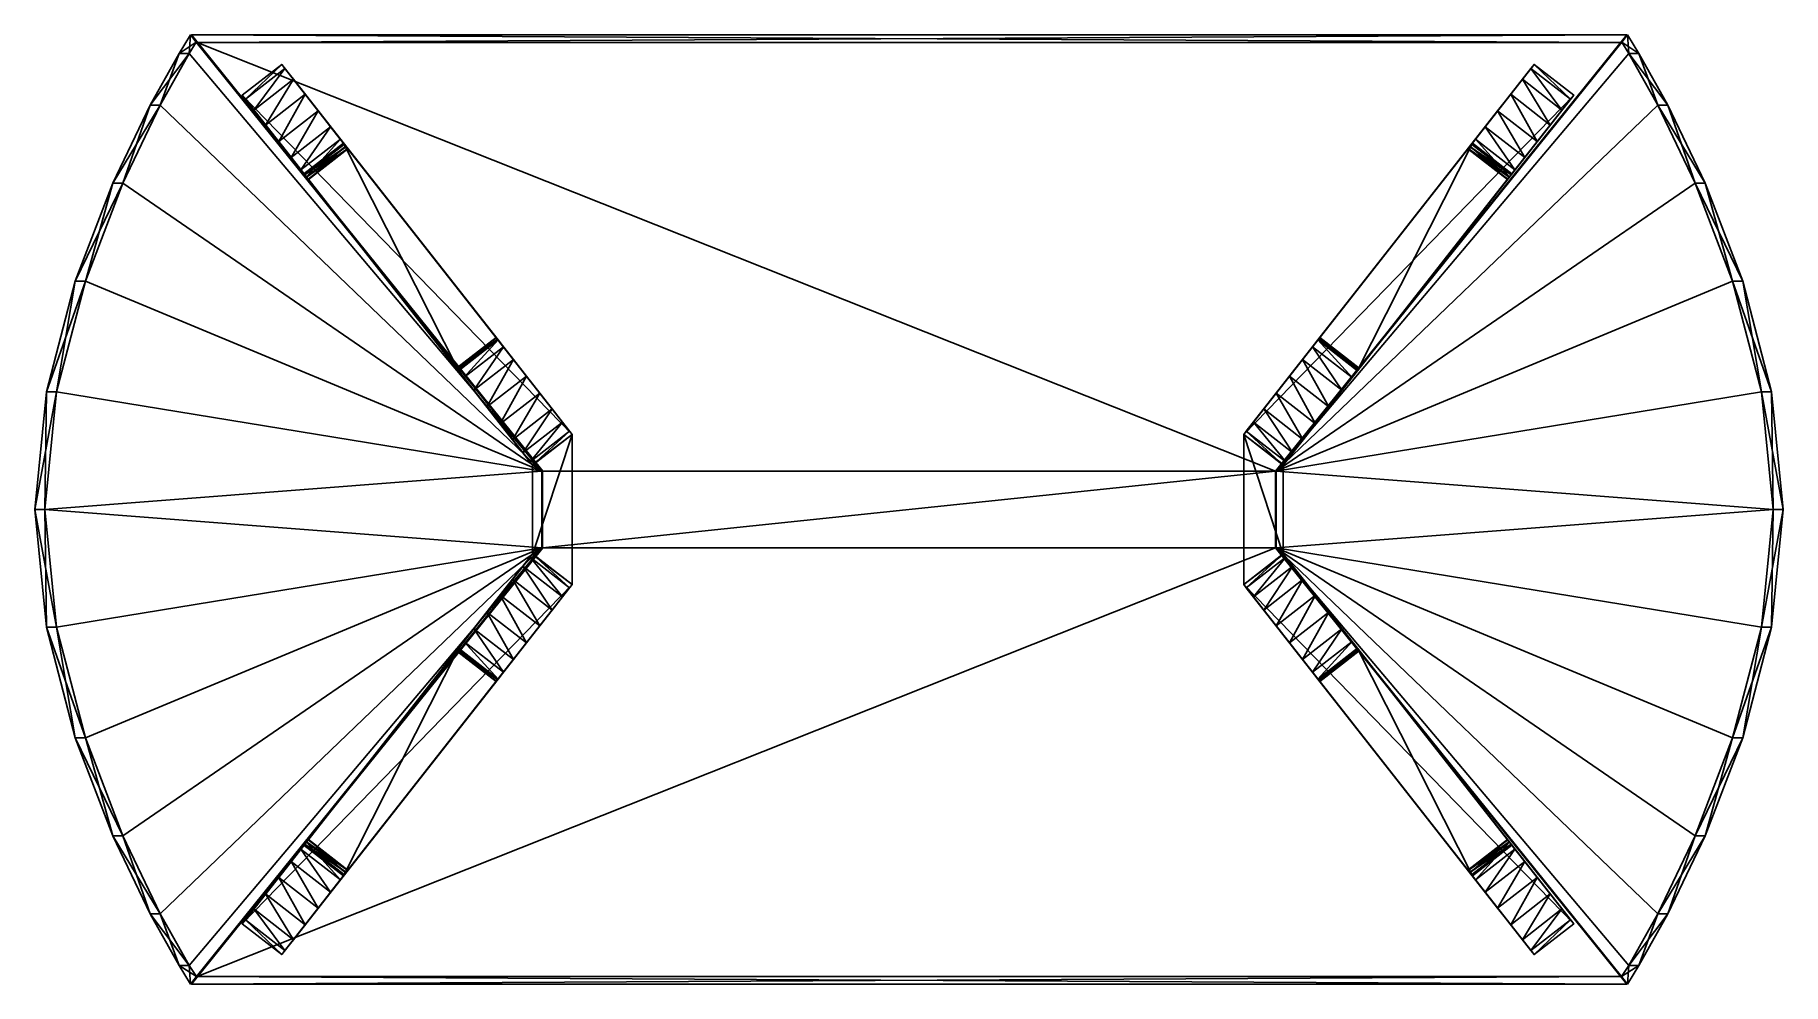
# Model space of a CAD drawing. Extents: x -175 to 175, y -95 to 95.
import ezdxf

# ---------------------------------------------------------------- set-up
doc = ezdxf.new("R2010")
doc.units = 0
doc.layers.add('TABLE', color=111, linetype='CONTINUOUS')

msp = doc.modelspace()

# ---------------------------------------------------------------- meshes
at = {"layer": 'TABLE', "color": 111}
mesh = msp.add_polyface(dxfattribs=at)
corners = [(-75.369034, 8.885183, 65.451363), (-133.530594, 82.958199, 65.451332), (-132.878159, 82.127289, 64.247795), (-131.181564, 79.96656, 60.892429), (-128.831863, 76.974022, 55.76812), (-126.220047, 73.647728, 49.257721), (-123.737289, 70.485718, 41.744114), (-84.514465, 20.532547, 27.618565), (-121.774521, 67.985992, 33.610146), (-87.125092, 23.857376, 22.996433), (-120.672836, 66.582916, 25.535995), (-89.138474, 26.421545, 17.560743), (-120.262619, 66.060471, 17.748236), (-120.990402, 66.987404, 1.372762), (-121.155777, 67.197975, 0.000013), (-90.346481, 27.960035, 0.957017), (-120.640427, 66.541656, 5.139667), (-90.558624, 28.230217, 3.573423), (-90.210953, 27.787436, 12.257113), (-120.324814, 66.139687, 10.773803), (-90.598892, 28.281519, 7.467395), (-90.218796, 27.797409, 0.000032), (-113.236252, 73.354591, 0.000011), (-67.449539, 15.041792, 65.451355), (-125.611069, 89.114815, 65.451332), (-143.705063, 94.999992, 67.424866), (-142.546219, 93.517601, 65.451324), (-73.355042, 7.648452, 65.45137), (-142.546219, 93.517609, 72.567909), (-143.705063, 94.999992, 70.594376), (-73.355042, 7.648453, 70.195755), (-144.171066, 91.261566, 65.451324), (-142.769913, 93.589287, 65.451324), (-73.52327, 7.648452, 65.451363), (-149.940506, 80.925919, 65.451332), (-157.440781, 65.312492, 65.451332), (-164.941055, 45.740742, 65.45134), (-170.710495, 23.530094, 65.451355), (-173.018265, 0.000007, 65.451355), (-172.720505, 23.530096, 67.423241), (-175.028275, 0.000008, 67.423241), (-166.951035, 45.740742, 67.423225), (-159.45076, 65.3125, 67.423225), (-172.720505, 23.530098, 70.596046), (-175.028275, 0.000009, 70.596054), (-166.951035, 45.740746, 70.596039), (-159.45076, 65.3125, 70.596031), (-170.710495, 23.530096, 72.567932), (-173.018265, 0.000009, 72.56794), (-164.941055, 45.740746, 72.567924), (-157.440781, 65.3125, 72.567917), (-73.52327, 7.648453, 72.56794), (-142.769913, 93.589294, 72.567909), (-144.171066, 91.261574, 72.567909), (-149.940506, 80.925926, 72.567917)]
mesh.append_faces([[corners[k] for k in face] for face in [(0, 1, 2), (0, 2, 3), (0, 3, 4), (0, 4, 5), (0, 5, 6), (7, 6, 8), (9, 8, 10), (11, 10, 12), (13, 14, 15), (16, 13, 17), (18, 12, 19), (16, 20, 19), (21, 14, 22), (1, 23, 24), (25, 26, 27), (28, 29, 30), (31, 32, 33), (34, 31, 33), (35, 34, 33), (36, 35, 33), (37, 36, 33), (38, 37, 33), (39, 37, 38), (40, 39, 38), (41, 36, 37), (39, 41, 37), (42, 35, 36), (41, 42, 36), (43, 39, 40), (44, 43, 40), (45, 41, 39), (43, 45, 39), (46, 42, 41), (45, 46, 41), (47, 43, 44), (48, 47, 44), (49, 45, 43), (47, 49, 43), (50, 46, 45), (49, 50, 45), (51, 52, 53), (51, 53, 54), (51, 54, 50), (51, 50, 49), (51, 49, 47), (51, 47, 48)]])
mesh = msp.add_polyface(dxfattribs=at)
corners = [(-121.155777, 67.197975, 0.000013), (-120.990402, 66.987404, 1.372762), (-113.070938, 73.14402, 1.37276), (-113.236252, 73.354591, 0.000011), (-120.640427, 66.541656, 5.139667), (-112.720932, 72.69828, 5.139665), (-120.324814, 66.139687, 10.773803), (-112.405289, 72.296303, 10.773801), (-120.262619, 66.060471, 17.748236), (-112.343094, 72.217079, 17.748234), (-120.672836, 66.582916, 25.535995), (-112.753342, 72.739525, 25.535995), (-121.774521, 67.985992, 33.610146), (-113.854996, 74.142609, 33.610142), (-123.737289, 70.485718, 41.744114), (-115.817764, 76.642319, 41.74411), (-126.220047, 73.647728, 49.257721), (-118.300583, 79.804344, 49.257721), (-128.831863, 76.974022, 55.76812), (-120.912338, 83.13063, 55.768116), (-131.181564, 79.96656, 60.892429), (-123.26207, 86.123177, 60.892429), (-132.878159, 82.127289, 64.247795), (-124.958633, 88.283905, 64.247795), (-133.530594, 82.958199, 65.451332), (-125.611069, 89.114815, 65.451332), (-143.705063, 94.999992, 70.594376), (-143.705063, 94.999992, 67.424866), (-73.355042, 7.648452, 67.823563), (-151.950516, 80.925919, 67.423225), (-149.940506, 80.925919, 65.451332), (-157.440781, 65.312492, 65.451332), (-159.45076, 65.3125, 67.423225), (-146.181046, 91.261566, 67.423218), (-144.171066, 91.261566, 65.451324), (-143.873276, 94.999992, 67.423218), (-142.769913, 93.589287, 65.451324), (-73.52327, 7.648452, 67.823555), (-151.950516, 80.925926, 70.596031), (-159.45076, 65.3125, 70.596031), (-146.181046, 91.261566, 70.596031), (-143.873276, 94.999992, 70.596024), (-73.52327, 7.648453, 70.19574), (-149.940506, 80.925926, 72.567917), (-157.440781, 65.3125, 72.567917), (-144.171066, 91.261574, 72.567909), (-142.769913, 93.589294, 72.567909), (-73.52327, 7.648453, 72.56794)]
mesh.append_faces([[corners[k] for k in face] for face in [(0, 1, 2), (0, 2, 3), (1, 4, 5), (1, 5, 2), (4, 6, 7), (4, 7, 5), (6, 8, 9), (6, 9, 7), (8, 10, 11), (8, 11, 9), (10, 12, 13), (10, 13, 11), (12, 14, 15), (12, 15, 13), (14, 16, 17), (14, 17, 15), (16, 18, 19), (16, 19, 17), (18, 20, 21), (18, 21, 19), (20, 22, 23), (20, 23, 21), (22, 24, 25), (22, 25, 23), (26, 27, 28), (29, 30, 31), (32, 29, 31), (33, 34, 30), (29, 33, 30), (35, 36, 34), (33, 35, 34), (35, 37, 36), (38, 29, 32), (39, 38, 32), (40, 33, 29), (38, 40, 29), (41, 35, 33), (40, 41, 33), (41, 42, 35), (43, 38, 39), (44, 43, 39), (45, 40, 38), (43, 45, 38), (46, 41, 40), (45, 46, 40), (46, 47, 41)]])
mesh = msp.add_polyface(dxfattribs=at)
corners = [(-81.85025, 17.139505, 31.094469), (-79.368073, 13.978244, 33.560547), (-123.737289, 70.485718, 41.744114), (-84.514465, 20.532547, 27.618565), (-87.125092, 23.857376, 22.996433), (-121.774521, 67.985992, 33.610146), (-89.138474, 26.421545, 17.560743), (-120.672836, 66.582916, 25.535995), (-90.210953, 27.787436, 12.257113), (-120.262619, 66.060471, 17.748236), (-121.155777, 67.197975, 0.000013), (-90.218796, 27.797409, 0.000032), (-90.346481, 27.960035, 0.957017), (-120.990402, 66.987404, 1.372762), (-90.558624, 28.230217, 3.573423), (-90.598892, 28.281519, 7.467395), (-120.324814, 66.139687, 10.773803), (-120.640427, 66.541656, 5.139667), (-113.236252, 73.354591, 0.000011), (-82.299286, 33.954056, 0.00003), (-133.530594, 82.958199, 65.451332), (-75.369034, 8.885183, 65.451363), (-67.449539, 15.041792, 65.451355), (-124.958633, 88.283905, 64.247795), (-125.611069, 89.114815, 65.451332), (-123.26207, 86.123177, 60.892429), (-120.912338, 83.13063, 55.768116), (-118.300583, 79.804344, 49.257721), (-115.817764, 76.642319, 41.74411), (-67.449524, 15.041798, 36.263599), (-67.972382, 15.707691, 36.008724), (-69.383926, 17.50539, 35.153168), (-71.448563, 20.134851, 33.560539), (-73.930756, 23.296114, 31.094469), (-76.594955, 26.689163, 27.618563), (-113.854996, 74.142609, 33.610142), (-79.205582, 30.01399, 22.996428), (-112.753342, 72.739525, 25.535995), (-81.218964, 32.578194, 17.56074), (-112.343094, 72.217079, 17.748234), (-82.291443, 33.944077, 12.257108), (-82.426956, 34.116669, 0.957016), (-113.070938, 73.14402, 1.37276), (-82.639114, 34.386856, 3.573417), (-112.720932, 72.69828, 5.139665), (-112.405289, 72.296303, 10.773801), (-82.679382, 34.438145, 7.467389), (-142.546219, 93.517601, 65.451324), (73.374954, 7.648452, 65.451363), (-73.355042, 7.648452, 65.45137), (-73.355042, 7.648452, 67.823563), (-143.705063, 94.999992, 67.424866), (143.72493, 94.999992, 67.424843), (-73.355042, 7.648453, 70.195755), (-143.705063, 94.999992, 70.594376), (143.72493, 94.999992, 70.594353), (-73.355042, 7.648453, 72.567947), (-142.546219, 93.517609, 72.567909), (142.566238, 93.517609, 72.567894), (73.374954, 7.648453, 72.56794), (-73.52327, 7.648452, 67.823555), (-73.52327, 7.648452, 65.451363), (-142.769913, 93.589287, 65.451324), (-73.52327, 7.648453, 70.19574), (-143.873276, 94.999992, 67.423218), (-73.52327, 7.648453, 72.56794), (-143.873276, 94.999992, 70.596024)]
mesh.append_faces([[corners[k] for k in face] for face in [(0, 1, 2), (3, 0, 2), (4, 3, 5), (6, 4, 7), (8, 6, 9), (10, 11, 12), (13, 12, 14), (15, 8, 16), (17, 14, 15), (11, 18, 19), (20, 21, 22), (23, 24, 22), (25, 23, 22), (26, 25, 22), (27, 26, 22), (28, 27, 22), (28, 22, 29), (28, 29, 30), (28, 30, 31), (28, 31, 32), (28, 32, 33), (28, 33, 34), (35, 28, 34), (35, 34, 36), (37, 35, 36), (37, 36, 38), (39, 37, 38), (39, 38, 40), (41, 19, 18), (41, 18, 42), (43, 41, 42), (43, 42, 44), (45, 39, 40), (45, 40, 46), (46, 43, 44), (45, 46, 44), (47, 48, 49), (50, 51, 49), (51, 52, 47), (53, 54, 50), (54, 55, 51), (56, 57, 53), (57, 58, 54), (56, 59, 57), (60, 61, 62), (63, 60, 64), (65, 63, 66)]])
mesh = msp.add_polyface(dxfattribs=at)
corners = [(123.312729, 70.485703, 41.744114), (81.425674, 17.139498, 31.094469), (84.08989, 20.532547, 27.618565), (121.34996, 67.985977, 33.610146), (86.700516, 23.857376, 22.996433), (120.248245, 66.582901, 25.535995), (88.713882, 26.421545, 17.560743), (119.838028, 66.060455, 17.748236), (89.786392, 27.787436, 12.257113), (89.92189, 27.960035, 0.957017), (89.794235, 27.797409, 0.000032), (120.731216, 67.19796, 0.000013), (90.134048, 28.230217, 3.573423), (120.565842, 66.987389, 1.372762), (119.900223, 66.139671, 10.773803), (90.174332, 28.281519, 7.467395), (120.215866, 66.541649, 5.139667), (81.87471, 33.954037, 0.00003), (112.811691, 73.354568, 0.000011), (67.024979, 15.041792, 65.451355), (74.944473, 8.885183, 65.451363), (133.106003, 82.958183, 65.451332), (125.186478, 89.114799, 65.451332), (124.534073, 88.28389, 64.247795), (122.837479, 86.123161, 60.892429), (120.487747, 83.130615, 55.768116), (117.876022, 79.804329, 49.257721), (115.393204, 76.642303, 41.74411), (67.024948, 15.04179, 36.263599), (67.547806, 15.707691, 36.008724), (68.959366, 17.505383, 35.153168), (71.024002, 20.134851, 33.560539), (73.50618, 23.296114, 31.094469), (76.170364, 26.689163, 27.618563), (113.430435, 74.142593, 33.610142), (78.781021, 30.01399, 22.996428), (112.328751, 72.73951, 25.535995), (80.794388, 32.578175, 17.56074), (111.918533, 72.217064, 17.748234), (81.866867, 33.944057, 12.257108), (82.002396, 34.11665, 0.957016), (112.646378, 73.144005, 1.37276), (82.214554, 34.386837, 3.573417), (112.296371, 72.698265, 5.139665), (111.980728, 72.296288, 10.773801), (82.254807, 34.438126, 7.467389), (-142.546219, 93.517601, 65.451324), (142.566238, 93.517601, 65.451309), (73.374954, 7.648452, 65.451363), (143.72493, 94.999992, 67.424843), (73.374954, 7.648452, 67.823555), (143.72493, 94.999992, 70.594353), (-143.705063, 94.999992, 67.424866), (73.374954, 7.648453, 70.19574), (142.566238, 93.517609, 72.567894), (-143.705063, 94.999992, 70.594376), (73.374954, 7.648453, 72.56794), (-142.546219, 93.517609, 72.567909), (142.769913, 93.589287, 65.451324), (73.52327, 7.648452, 65.451363), (73.52327, 7.648452, 67.823555), (143.873276, 94.999992, 67.423218), (73.52327, 7.648453, 70.19574), (143.873276, 94.999992, 70.596024), (73.52327, 7.648453, 72.56794)]
mesh.append_faces([[corners[k] for k in face] for face in [(0, 1, 2), (3, 2, 4), (5, 4, 6), (7, 6, 8), (9, 10, 11), (12, 9, 13), (14, 8, 15), (15, 12, 16), (17, 18, 10), (19, 20, 21), (19, 22, 23), (19, 23, 24), (19, 24, 25), (19, 25, 26), (19, 26, 27), (28, 19, 27), (29, 28, 27), (30, 29, 27), (31, 30, 27), (32, 31, 27), (33, 32, 27), (33, 27, 34), (35, 33, 34), (35, 34, 36), (37, 35, 36), (37, 36, 38), (39, 37, 38), (18, 17, 40), (41, 18, 40), (41, 40, 42), (43, 41, 42), (39, 38, 44), (45, 39, 44), (43, 42, 45), (43, 45, 44), (46, 47, 48), (49, 47, 46), (50, 48, 47), (51, 49, 52), (53, 50, 49), (54, 51, 55), (56, 53, 51), (56, 54, 57), (58, 59, 60), (61, 60, 62), (63, 62, 64)]])
mesh = msp.add_polyface(dxfattribs=at)
corners = [(132.453598, 82.127274, 64.247795), (133.106003, 82.958183, 65.451332), (74.944473, 8.885183, 65.451363), (130.757004, 79.966545, 60.892429), (128.407303, 76.973999, 55.76812), (125.795486, 73.647713, 49.257721), (123.312729, 70.485703, 41.744114), (121.34996, 67.985977, 33.610146), (84.08989, 20.532547, 27.618565), (120.248245, 66.582901, 25.535995), (86.700516, 23.857376, 22.996433), (119.838028, 66.060455, 17.748236), (88.713882, 26.421545, 17.560743), (89.92189, 27.960035, 0.957017), (120.731216, 67.19796, 0.000013), (120.565842, 66.987389, 1.372762), (90.134048, 28.230217, 3.573423), (120.215866, 66.541649, 5.139667), (119.900223, 66.139671, 10.773803), (89.786392, 27.787436, 12.257113), (90.174332, 28.281519, 7.467395), (112.811691, 73.354568, 0.000011), (89.794235, 27.797409, 0.000032), (125.186478, 89.114799, 65.451332), (67.024979, 15.041792, 65.451355), (143.72493, 94.999992, 67.424843), (73.374954, 7.648452, 67.823555), (142.566238, 93.517601, 65.451309), (73.52327, 7.648452, 65.451363), (142.769913, 93.589287, 65.451324), (144.171066, 91.261566, 65.451324), (149.940506, 80.925919, 65.451332), (157.440781, 65.312492, 65.451332), (164.941055, 45.740742, 65.45134), (170.710495, 23.530094, 65.451355), (173.018295, 0.000007, 65.451355), (172.720505, 23.530096, 67.423241), (175.028275, 0.000008, 67.423241), (166.951065, 45.740742, 67.423225), (159.45079, 65.3125, 67.423225), (172.720505, 23.530098, 70.596046), (175.028275, 0.000009, 70.596054), (166.951065, 45.740746, 70.596039), (159.45079, 65.3125, 70.596031), (170.710495, 23.530096, 72.567932), (173.018295, 0.000009, 72.56794), (164.941055, 45.740746, 72.567924), (157.440781, 65.3125, 72.567917), (144.171066, 91.261574, 72.567909), (142.769913, 93.589294, 72.567909), (73.52327, 7.648453, 72.56794), (149.940506, 80.925926, 72.567917), (73.52327, -7.648411, 72.567947)]
mesh.append_faces([[corners[k] for k in face] for face in [(0, 1, 2), (3, 0, 2), (4, 3, 2), (5, 4, 2), (6, 5, 2), (7, 6, 8), (9, 7, 10), (11, 9, 12), (13, 14, 15), (16, 15, 17), (18, 11, 19), (18, 20, 17), (21, 14, 22), (23, 24, 1), (25, 26, 27), (28, 29, 30), (28, 30, 31), (28, 31, 32), (28, 32, 33), (28, 33, 34), (28, 34, 35), (35, 34, 36), (35, 36, 37), (34, 33, 38), (34, 38, 36), (33, 32, 39), (33, 39, 38), (37, 36, 40), (37, 40, 41), (36, 38, 42), (36, 42, 40), (38, 39, 43), (38, 43, 42), (41, 40, 44), (41, 44, 45), (40, 42, 46), (40, 46, 44), (42, 43, 47), (42, 47, 46), (48, 49, 50), (51, 48, 50), (47, 51, 50), (46, 47, 50), (44, 46, 50), (45, 44, 50), (52, 45, 50)]])
mesh = msp.add_polyface(dxfattribs=at)
corners = [(112.646378, 73.144005, 1.37276), (120.565842, 66.987389, 1.372762), (120.731216, 67.19796, 0.000013), (112.811691, 73.354568, 0.000011), (112.296371, 72.698265, 5.139665), (120.215866, 66.541649, 5.139667), (111.980728, 72.296288, 10.773801), (119.900223, 66.139671, 10.773803), (111.918533, 72.217064, 17.748234), (119.838028, 66.060455, 17.748236), (112.328751, 72.73951, 25.535995), (120.248245, 66.582901, 25.535995), (113.430435, 74.142593, 33.610142), (121.34996, 67.985977, 33.610146), (115.393204, 76.642303, 41.74411), (123.312729, 70.485703, 41.744114), (117.876022, 79.804329, 49.257721), (125.795486, 73.647713, 49.257721), (120.487747, 83.130615, 55.768116), (128.407303, 76.973999, 55.76812), (122.837479, 86.123161, 60.892429), (130.757004, 79.966545, 60.892429), (124.534073, 88.28389, 64.247795), (132.453598, 82.127274, 64.247795), (125.186478, 89.114799, 65.451332), (133.106003, 82.958183, 65.451332), (143.72493, 94.999992, 70.594353), (73.374954, 7.648453, 70.19574), (143.72493, 94.999992, 67.424843), (142.566238, 93.517609, 72.567894), (73.374954, 7.648453, 72.56794), (157.440781, 65.312492, 65.451332), (149.940506, 80.925919, 65.451332), (151.950516, 80.925919, 67.423225), (159.45079, 65.3125, 67.423225), (144.171066, 91.261566, 65.451324), (146.181046, 91.261566, 67.423218), (142.769913, 93.589287, 65.451324), (143.873276, 94.999992, 67.423218), (73.52327, 7.648452, 67.823555), (151.950516, 80.925926, 70.596031), (159.45079, 65.3125, 70.596031), (146.181046, 91.261566, 70.596031), (143.873276, 94.999992, 70.596024), (73.52327, 7.648453, 70.19574), (149.940506, 80.925926, 72.567917), (157.440781, 65.3125, 72.567917), (144.171066, 91.261574, 72.567909), (142.769913, 93.589294, 72.567909), (73.52327, 7.648453, 72.56794)]
mesh.append_faces([[corners[k] for k in face] for face in [(0, 1, 2), (3, 0, 2), (4, 5, 1), (0, 4, 1), (6, 7, 5), (4, 6, 5), (8, 9, 7), (6, 8, 7), (10, 11, 9), (8, 10, 9), (12, 13, 11), (10, 12, 11), (14, 15, 13), (12, 14, 13), (16, 17, 15), (14, 16, 15), (18, 19, 17), (16, 18, 17), (20, 21, 19), (18, 20, 19), (22, 23, 21), (20, 22, 21), (24, 25, 23), (22, 24, 23), (26, 27, 28), (29, 30, 26), (31, 32, 33), (31, 33, 34), (32, 35, 36), (32, 36, 33), (35, 37, 38), (35, 38, 36), (37, 39, 38), (34, 33, 40), (34, 40, 41), (33, 36, 42), (33, 42, 40), (36, 38, 43), (36, 43, 42), (38, 44, 43), (41, 40, 45), (41, 45, 46), (40, 42, 47), (40, 47, 45), (42, 43, 48), (42, 48, 47), (43, 49, 48)]])
mesh = msp.add_polyface(dxfattribs=at)
corners = [(-73.415344, -7.648414, 65.451378), (-73.415344, 7.648452, 65.45137), (73.413956, 7.648452, 65.451363), (-73.415344, 7.648454, 72.567955), (-73.415344, -7.648412, 72.567963), (73.413956, 7.648454, 72.567947), (-75.365051, -9.000008, 65.471748), (-67.44957, 15.041822, 65.471748), (-75.365051, 9.000006, 65.471748), (-67.449707, -15.041807, 65.471748), (-67.44957, 15.041805, 36.283993), (-75.365051, 8.99999, 36.284), (-75.365051, -9, 36.284), (-75.369034, 8.885175, 36.263599), (-75.369034, 8.885183, 65.451363), (-123.737289, 70.485718, 41.744114), (-75.891891, 9.551076, 36.008724), (-77.303436, 11.348767, 35.153168), (-79.368073, 13.978244, 33.560547), (-67.449524, 15.041798, 36.263599), (-67.449539, 15.041792, 65.451355), (-67.972382, 15.707691, 36.008724), (-69.383926, 17.50539, 35.153168), (-71.448563, 20.134851, 33.560539), (-81.85025, 17.139505, 31.094469), (-73.930756, 23.296114, 31.094469), (-84.514465, 20.532547, 27.618565), (-76.594955, 26.689163, 27.618563), (-87.125092, 23.857376, 22.996433), (-79.205582, 30.01399, 22.996428), (-89.138474, 26.421545, 17.560743), (-81.218964, 32.578194, 17.56074), (-90.210953, 27.787436, 12.257113), (-82.291443, 33.944077, 12.257108), (-90.598892, 28.281519, 7.467395), (-82.679382, 34.438145, 7.467389), (-90.558624, 28.230217, 3.573423), (-82.639114, 34.386856, 3.573417), (-90.346481, 27.960035, 0.957017), (-82.426956, 34.116669, 0.957016), (-90.218796, 27.797409, 0.000032), (-82.299286, 33.954056, 0.00003), (-73.355042, 7.648452, 67.823563), (-73.355042, 7.648452, 65.45137), (73.374954, 7.648452, 65.451363), (-73.355042, 7.648453, 70.195755), (73.374954, 7.648452, 67.823555), (-73.355042, 7.648453, 72.567947), (73.374954, 7.648453, 70.19574), (-73.52327, 7.648452, 67.823555), (-73.52327, -7.648413, 67.823555), (-73.52327, 7.648452, 65.451363), (-73.52327, 7.648453, 70.19574), (-73.52327, -7.648412, 70.195747), (-73.52327, 7.648453, 72.56794), (-73.52327, -7.648411, 72.567947)]
mesh.append_faces([[corners[k] for k in face] for face in [(0, 1, 2), (2, 1, 3), (1, 4, 3), (5, 3, 4), (6, 7, 8), (9, 10, 7), (7, 10, 11), (7, 11, 8), (8, 11, 12), (12, 11, 10), (13, 14, 15), (16, 13, 15), (17, 16, 15), (18, 17, 15), (14, 13, 19), (14, 19, 20), (13, 16, 21), (13, 21, 19), (16, 17, 22), (16, 22, 21), (17, 18, 23), (17, 23, 22), (18, 24, 25), (18, 25, 23), (24, 26, 27), (24, 27, 25), (26, 28, 29), (26, 29, 27), (28, 30, 31), (28, 31, 29), (30, 32, 33), (30, 33, 31), (32, 34, 35), (32, 35, 33), (34, 36, 37), (34, 37, 35), (36, 38, 39), (36, 39, 37), (38, 40, 41), (38, 41, 39), (42, 43, 44), (45, 42, 46), (47, 45, 48), (49, 50, 51), (52, 53, 49), (54, 55, 52)]])
mesh = msp.add_polyface(dxfattribs=at)
corners = [(73.413956, -7.648414, 65.45137), (73.413956, 7.648452, 65.451363), (73.413956, 7.648454, 72.567947), (-73.415344, 7.648454, 72.567955), (74.940475, 9.000006, 65.471748), (67.025009, 15.041822, 65.471748), (74.940475, -9.000008, 65.471748), (67.025009, 15.041805, 36.283993), (67.025131, -15.041807, 65.471748), (74.940475, 8.99999, 36.284), (74.940475, -9, 36.284), (123.312729, 70.485703, 41.744114), (74.944473, 8.885183, 65.451363), (74.944473, 8.885175, 36.263599), (75.4673, 9.551068, 36.008724), (76.87886, 11.348767, 35.153168), (78.943497, 13.978244, 33.560547), (81.425674, 17.139498, 31.094469), (67.024948, 15.04179, 36.263599), (67.024979, 15.041792, 65.451355), (67.547806, 15.707691, 36.008724), (68.959366, 17.505383, 35.153168), (71.024002, 20.134851, 33.560539), (73.50618, 23.296114, 31.094469), (76.170364, 26.689163, 27.618563), (84.08989, 20.532547, 27.618565), (78.781021, 30.01399, 22.996428), (86.700516, 23.857376, 22.996433), (80.794388, 32.578175, 17.56074), (88.713882, 26.421545, 17.560743), (81.866867, 33.944057, 12.257108), (89.786392, 27.787436, 12.257113), (82.254807, 34.438126, 7.467389), (90.174332, 28.281519, 7.467395), (82.214554, 34.386837, 3.573417), (90.134048, 28.230217, 3.573423), (82.002396, 34.11665, 0.957016), (89.92189, 27.960035, 0.957017), (81.87471, 33.954037, 0.00003), (89.794235, 27.797409, 0.000032), (73.374954, 7.648452, 67.823555), (-73.355042, 7.648452, 67.823563), (73.374954, 7.648452, 65.451363), (73.374954, 7.648453, 70.19574), (-73.355042, 7.648453, 70.195755), (73.374954, 7.648453, 72.56794), (-73.355042, 7.648453, 72.567947), (73.52327, 7.648452, 65.451363), (173.018295, 0.000007, 65.451355), (73.52327, -7.648414, 65.451363), (73.52327, -7.648413, 67.823555), (73.52327, 7.648452, 67.823555), (73.52327, -7.648412, 70.195747), (73.52327, 7.648453, 70.19574), (73.52327, -7.648411, 72.567947), (73.52327, 7.648453, 72.56794)]
mesh.append_faces([[corners[k] for k in face] for face in [(0, 1, 2), (1, 3, 2), (4, 5, 6), (5, 7, 8), (9, 7, 5), (4, 9, 5), (10, 9, 4), (7, 9, 10), (11, 12, 13), (11, 13, 14), (11, 14, 15), (11, 15, 16), (11, 16, 17), (18, 13, 12), (19, 18, 12), (20, 14, 13), (18, 20, 13), (21, 15, 14), (20, 21, 14), (22, 16, 15), (21, 22, 15), (23, 17, 16), (22, 23, 16), (24, 25, 17), (23, 24, 17), (26, 27, 25), (24, 26, 25), (28, 29, 27), (26, 28, 27), (30, 31, 29), (28, 30, 29), (32, 33, 31), (30, 32, 31), (34, 35, 33), (32, 34, 33), (36, 37, 35), (34, 36, 35), (38, 39, 37), (36, 38, 37), (40, 41, 42), (43, 44, 40), (45, 46, 43), (47, 48, 49), (47, 50, 51), (51, 52, 53), (53, 54, 55)]])
mesh = msp.add_polyface(dxfattribs=at)
corners = [(-73.415344, -7.648414, 65.451378), (73.413956, -7.648412, 72.567955), (-73.415344, -7.648412, 72.567963), (-73.415344, 7.648452, 65.45137), (-75.365051, -9.000008, 65.471748), (-67.449707, -15.041807, 65.471748), (-67.44957, 15.041822, 65.471748), (-75.365051, -9, 36.284), (-67.449707, -15.041816, 36.284012), (-67.44957, 15.041805, 36.283993), (-75.365051, 9.000006, 65.471748), (-123.737289, -70.48571, 41.744167), (-75.369019, -8.885178, 65.451363), (-75.369019, -8.885193, 36.263599), (-75.891876, -9.551086, 36.008724), (-77.303421, -11.348785, 35.153175), (-79.368057, -13.978256, 33.560555), (-81.850235, -17.139519, 31.094486), (-67.449509, -15.0418, 36.263603), (-67.449524, -15.041792, 65.451363), (-67.972366, -15.707702, 36.008728), (-69.383911, -17.505362, 35.153175), (-71.448547, -20.13484, 33.560555), (-73.93074, -23.296127, 31.094486), (-76.59494, -26.689171, 27.618582), (-84.51445, -20.53257, 27.61858), (-79.205566, -30.014017, 22.99645), (-87.125092, -23.857401, 22.99645), (-81.218964, -32.578201, 17.560764), (-89.138474, -26.421589, 17.560764), (-82.291428, -33.94408, 12.257135), (-90.210953, -27.787479, 12.257133), (-82.679382, -34.438145, 7.467417), (-90.598877, -28.281561, 7.467415), (-82.639099, -34.38686, 3.573445), (-90.558624, -28.230263, 3.573443), (-82.426956, -34.116676, 0.957036), (-90.346481, -27.960085, 0.957034), (-82.299286, -33.954063, 0.00005), (-90.218796, -27.797462, 0.000049), (73.374954, -7.648414, 65.451363), (-73.355042, -7.648414, 65.45137), (-73.355042, -7.648413, 67.823563), (73.374954, -7.648413, 67.823555), (-73.355042, -7.648412, 70.195763), (73.374954, -7.648412, 70.195747), (-73.355042, -7.648411, 72.567955), (-73.52327, -7.648414, 65.451363), (-173.018265, 0.000007, 65.451355), (-73.52327, 7.648452, 65.451363), (-73.52327, -7.648413, 67.823555), (-73.52327, -7.648412, 70.195747), (-73.52327, 7.648452, 67.823555), (-73.52327, -7.648411, 72.567947), (-73.52327, 7.648453, 70.19574), (-73.52327, 7.648453, 72.56794), (-173.018265, 0.000009, 72.56794)]
mesh.append_faces([[corners[k] for k in face] for face in [(0, 1, 2), (3, 0, 2), (4, 5, 6), (4, 7, 8), (4, 8, 5), (5, 8, 9), (10, 7, 4), (7, 9, 8), (11, 12, 13), (11, 13, 14), (11, 14, 15), (11, 15, 16), (11, 16, 17), (18, 13, 12), (19, 18, 12), (20, 14, 13), (18, 20, 13), (21, 15, 14), (20, 21, 14), (22, 16, 15), (21, 22, 15), (23, 17, 16), (22, 23, 16), (24, 25, 17), (23, 24, 17), (26, 27, 25), (24, 26, 25), (28, 29, 27), (26, 28, 27), (30, 31, 29), (28, 30, 29), (32, 33, 31), (30, 32, 31), (34, 35, 33), (32, 34, 33), (36, 37, 35), (34, 36, 35), (38, 39, 37), (36, 38, 37), (40, 41, 42), (43, 42, 44), (45, 44, 46), (47, 48, 49), (50, 47, 49), (51, 50, 52), (53, 51, 54), (55, 56, 53)]])
mesh = msp.add_polyface(dxfattribs=at)
corners = [(73.413956, -7.648414, 65.45137), (-73.415344, -7.648414, 65.451378), (73.413956, 7.648452, 65.451363), (73.413956, -7.648412, 72.567955), (73.413956, 7.648454, 72.567947), (-73.415344, -7.648412, 72.567963), (67.025009, 15.041822, 65.471748), (67.025131, -15.041807, 65.471748), (74.940475, -9.000008, 65.471748), (67.025131, -15.041816, 36.284012), (74.940475, -9, 36.284), (67.025009, 15.041805, 36.283993), (74.940475, 9.000006, 65.471748), (74.944443, -8.885185, 36.263599), (74.944443, -8.885162, 65.451363), (123.312729, -70.48571, 41.744167), (75.4673, -9.551079, 36.008724), (76.87886, -11.348778, 35.153175), (78.943497, -13.978241, 33.560555), (67.024948, -15.041785, 36.263603), (67.024948, -15.041784, 65.451363), (67.547806, -15.707686, 36.008728), (68.959335, -17.505377, 35.153175), (71.023972, -20.134848, 33.560555), (81.425674, -17.139503, 31.094486), (73.50618, -23.296112, 31.094486), (84.08989, -20.532562, 27.61858), (76.170364, -26.689178, 27.618582), (86.700516, -23.857393, 22.99645), (78.780991, -30.014009, 22.99645), (88.713913, -26.421581, 17.560764), (80.794388, -32.578194, 17.560764), (89.786392, -27.787472, 12.257133), (81.866867, -33.94408, 12.257135), (90.174301, -28.281538, 7.467415), (82.254807, -34.438145, 7.467417), (90.134048, -28.230255, 3.573443), (82.214523, -34.38686, 3.573445), (89.92189, -27.960062, 0.957034), (82.002396, -34.116676, 0.957036), (89.794235, -27.797455, 0.000049), (81.87471, -33.954063, 0.00005), (73.374954, -7.648414, 65.451363), (-73.355042, -7.648413, 67.823563), (73.374954, -7.648413, 67.823555), (-73.355042, -7.648412, 70.195763), (73.374954, -7.648412, 70.195747), (-73.355042, -7.648411, 72.567955), (73.374954, -7.648411, 72.567947), (73.52327, 7.648452, 65.451363), (73.52327, -7.648414, 65.451363), (73.52327, -7.648413, 67.823555), (73.52327, 7.648452, 67.823555), (73.52327, -7.648412, 70.195747), (73.52327, 7.648453, 70.19574), (73.52327, -7.648411, 72.567947)]
mesh.append_faces([[corners[k] for k in face] for face in [(0, 1, 2), (1, 0, 3), (0, 4, 3), (4, 5, 3), (6, 7, 8), (9, 10, 8), (7, 9, 8), (11, 9, 7), (8, 10, 12), (9, 11, 10), (13, 14, 15), (16, 13, 15), (17, 16, 15), (18, 17, 15), (14, 13, 19), (14, 19, 20), (13, 16, 21), (13, 21, 19), (16, 17, 22), (16, 22, 21), (17, 18, 23), (17, 23, 22), (18, 24, 25), (18, 25, 23), (24, 26, 27), (24, 27, 25), (26, 28, 29), (26, 29, 27), (28, 30, 31), (28, 31, 29), (30, 32, 33), (30, 33, 31), (32, 34, 35), (32, 35, 33), (34, 36, 37), (34, 37, 35), (36, 38, 39), (36, 39, 37), (38, 40, 41), (38, 41, 39), (42, 43, 44), (44, 45, 46), (46, 47, 48), (49, 50, 51), (52, 51, 53), (54, 53, 55)]])
mesh = msp.add_polyface(dxfattribs=at)
corners = [(-132.878159, -82.127251, 64.247856), (-133.530594, -82.958168, 65.451401), (-75.369019, -8.885178, 65.451363), (-131.181564, -79.966537, 60.892498), (-128.831863, -76.973984, 55.768181), (-126.220047, -73.647713, 49.257782), (-123.737289, -70.48571, 41.744167), (-121.774521, -67.985985, 33.610199), (-84.51445, -20.53257, 27.61858), (-120.672836, -66.582909, 25.536049), (-87.125092, -23.857401, 22.99645), (-120.262619, -66.060463, 17.748289), (-89.138474, -26.421589, 17.560764), (-90.346481, -27.960085, 0.957034), (-121.155777, -67.197983, 0.000068), (-120.990402, -66.987411, 1.372813), (-90.558624, -28.230263, 3.573443), (-120.640427, -66.541672, 5.139718), (-120.324814, -66.139694, 10.773853), (-90.210953, -27.787479, 12.257133), (-90.598877, -28.281561, 7.467415), (-113.236252, -73.354599, 0.00007), (-90.218796, -27.797462, 0.000049), (-125.611069, -89.114784, 65.451401), (-67.449524, -15.041792, 65.451363), (-73.52327, -7.648414, 65.451363), (-142.710739, -93.517525, 65.451385), (-144.171066, -91.261559, 65.451385), (-149.940506, -80.925896, 65.451378), (-157.440781, -65.312485, 65.451378), (-164.941055, -45.740723, 65.45137), (-170.710495, -23.530071, 65.451355), (-173.018265, 0.000007, 65.451355), (-143.873276, -94.999977, 67.423271), (-166.951035, -45.740723, 67.423256), (-159.45076, -65.312477, 67.423264), (-172.720505, -23.530071, 67.423241), (-175.028275, 0.000008, 67.423241), (-166.951035, -45.740723, 70.596069), (-159.45076, -65.312477, 70.596069), (-172.720505, -23.530069, 70.596054), (-175.028275, 0.000009, 70.596054), (-142.710739, -93.517525, 72.567963), (-143.873276, -94.999977, 70.596077), (-73.52327, -7.648412, 70.195747), (-164.941055, -45.740723, 72.567955), (-157.440781, -65.312477, 72.567963), (-170.710495, -23.530069, 72.56794), (-173.018265, 0.000009, 72.56794), (-144.171066, -91.261559, 72.567963), (-73.52327, -7.648411, 72.567947), (-149.940506, -80.925896, 72.567963)]
mesh.append_faces([[corners[k] for k in face] for face in [(0, 1, 2), (3, 0, 2), (4, 3, 2), (5, 4, 2), (6, 5, 2), (7, 6, 8), (9, 7, 10), (11, 9, 12), (13, 14, 15), (16, 15, 17), (18, 11, 19), (18, 20, 17), (21, 14, 22), (23, 24, 1), (25, 26, 27), (25, 27, 28), (25, 28, 29), (25, 29, 30), (25, 30, 31), (25, 31, 32), (33, 26, 25), (34, 30, 29), (35, 34, 29), (36, 31, 30), (34, 36, 30), (37, 32, 31), (36, 37, 31), (38, 34, 35), (39, 38, 35), (40, 36, 34), (38, 40, 34), (41, 37, 36), (40, 41, 36), (42, 43, 44), (45, 38, 39), (46, 45, 39), (47, 40, 38), (45, 47, 38), (48, 41, 40), (47, 48, 40), (49, 42, 50), (51, 49, 50), (46, 51, 50), (45, 46, 50), (47, 45, 50), (48, 47, 50)]])
mesh = msp.add_polyface(dxfattribs=at)
corners = [(74.944443, -8.885162, 65.451363), (133.106033, -82.958168, 65.451401), (132.453598, -82.127251, 64.247856), (130.757004, -79.966537, 60.892498), (128.407303, -76.973984, 55.768181), (125.795486, -73.647713, 49.257782), (123.312729, -70.48571, 41.744167), (84.08989, -20.532562, 27.61858), (121.34996, -67.985985, 33.610199), (86.700516, -23.857393, 22.99645), (120.248276, -66.582909, 25.536049), (88.713913, -26.421581, 17.560764), (119.838058, -66.060463, 17.748289), (120.565842, -66.987411, 1.372813), (120.731216, -67.197983, 0.000068), (89.92189, -27.960062, 0.957034), (120.215866, -66.541672, 5.139718), (90.134048, -28.230255, 3.573443), (89.786392, -27.787472, 12.257133), (119.900253, -66.139694, 10.773853), (90.174301, -28.281538, 7.467415), (89.794235, -27.797455, 0.000049), (112.811691, -73.354599, 0.00007), (67.024948, -15.041784, 65.451363), (125.186508, -89.114784, 65.451401), (124.534073, -88.283867, 64.247864), (144.171066, -91.261559, 65.451385), (142.71077, -93.517525, 65.451385), (73.52327, -7.648414, 65.451363), (149.940506, -80.925896, 65.451378), (157.440781, -65.312485, 65.451378), (164.941055, -45.740723, 65.45137), (170.710495, -23.530071, 65.451355), (173.018295, 0.000007, 65.451355), (143.873276, -94.999977, 67.423271), (166.951065, -45.740723, 67.423256), (159.45079, -65.312477, 67.423264), (172.720505, -23.530071, 67.423241), (175.028275, 0.000008, 67.423241), (166.951065, -45.740723, 70.596069), (159.45079, -65.312477, 70.596069), (172.720505, -23.530069, 70.596054), (175.028275, 0.000009, 70.596054), (73.52327, -7.648412, 70.195747), (143.873276, -94.999977, 70.596077), (142.71077, -93.517525, 72.567963), (164.941055, -45.740723, 72.567955), (157.440781, -65.312477, 72.567963), (170.710495, -23.530069, 72.56794), (173.018295, 0.000009, 72.56794), (73.52327, -7.648411, 72.567947), (144.171066, -91.261559, 72.567963), (149.940506, -80.925896, 72.567963)]
mesh.append_faces([[corners[k] for k in face] for face in [(0, 1, 2), (0, 2, 3), (0, 3, 4), (0, 4, 5), (0, 5, 6), (7, 6, 8), (9, 8, 10), (11, 10, 12), (13, 14, 15), (16, 13, 17), (18, 12, 19), (16, 20, 19), (21, 14, 22), (1, 23, 24), (25, 24, 23), (26, 27, 28), (29, 26, 28), (30, 29, 28), (31, 30, 28), (32, 31, 28), (33, 32, 28), (28, 27, 34), (30, 31, 35), (30, 35, 36), (31, 32, 37), (31, 37, 35), (32, 33, 38), (32, 38, 37), (36, 35, 39), (36, 39, 40), (35, 37, 41), (35, 41, 39), (37, 38, 42), (37, 42, 41), (43, 44, 45), (40, 39, 46), (40, 46, 47), (39, 41, 48), (39, 48, 46), (41, 42, 49), (41, 49, 48), (50, 45, 51), (50, 51, 52), (50, 52, 47), (50, 47, 46), (50, 46, 48), (50, 48, 49)]])
mesh = msp.add_polyface(dxfattribs=at)
corners = [(-113.070938, -73.144028, 1.372815), (-120.990402, -66.987411, 1.372813), (-121.155777, -67.197983, 0.000068), (-113.236252, -73.354599, 0.00007), (-112.720932, -72.698288, 5.139719), (-120.640427, -66.541672, 5.139718), (-112.405289, -72.29631, 10.773857), (-120.324814, -66.139694, 10.773853), (-112.343094, -72.217064, 17.748289), (-120.262619, -66.060463, 17.748289), (-112.753342, -72.739525, 25.536049), (-120.672836, -66.582909, 25.536049), (-113.854996, -74.142601, 33.610203), (-121.774521, -67.985985, 33.610199), (-115.817764, -76.642326, 41.744171), (-123.737289, -70.48571, 41.744167), (-118.300583, -79.804329, 49.25779), (-126.220047, -73.647713, 49.257782), (-120.912338, -83.1306, 55.768185), (-128.831863, -76.973984, 55.768181), (-123.26207, -86.123154, 60.892498), (-131.181564, -79.966537, 60.892498), (-124.958633, -88.283867, 64.247864), (-132.878159, -82.127251, 64.247856), (-125.611069, -89.114784, 65.451401), (-133.530594, -82.958168, 65.451401), (-73.355042, -7.648414, 65.45137), (-142.546219, -93.517586, 65.451401), (-143.705063, -94.999977, 67.424942), (-73.355042, -7.648413, 67.823563), (-143.705063, -94.999977, 70.594444), (-73.355042, -7.648412, 70.195763), (-142.546219, -93.517586, 72.567978), (-146.181046, -91.261559, 67.423271), (-144.171066, -91.261559, 65.451385), (-142.710739, -93.517525, 65.451385), (-143.873276, -94.999977, 67.423271), (-151.950516, -80.925896, 67.423264), (-149.940506, -80.925896, 65.451378), (-159.45076, -65.312477, 67.423264), (-157.440781, -65.312485, 65.451378), (-143.873276, -94.999977, 70.596077), (-73.52327, -7.648413, 67.823555), (-146.181046, -91.261559, 70.596069), (-151.950516, -80.925896, 70.596077), (-159.45076, -65.312477, 70.596069), (-144.171066, -91.261559, 72.567963), (-142.710739, -93.517525, 72.567963), (-149.940506, -80.925896, 72.567963), (-157.440781, -65.312477, 72.567963)]
mesh.append_faces([[corners[k] for k in face] for face in [(0, 1, 2), (3, 0, 2), (4, 5, 1), (0, 4, 1), (6, 7, 5), (4, 6, 5), (8, 9, 7), (6, 8, 7), (10, 11, 9), (8, 10, 9), (12, 13, 11), (10, 12, 11), (14, 15, 13), (12, 14, 13), (16, 17, 15), (14, 16, 15), (18, 19, 17), (16, 18, 17), (20, 21, 19), (18, 20, 19), (22, 23, 21), (20, 22, 21), (24, 25, 23), (22, 24, 23), (26, 27, 28), (29, 28, 30), (31, 30, 32), (33, 34, 35), (36, 33, 35), (37, 38, 34), (33, 37, 34), (39, 40, 38), (37, 39, 38), (41, 36, 42), (43, 33, 36), (41, 43, 36), (44, 37, 33), (43, 44, 33), (45, 39, 37), (44, 45, 37), (46, 43, 41), (47, 46, 41), (48, 44, 43), (46, 48, 43), (49, 45, 44), (48, 49, 44)]])
mesh = msp.add_polyface(dxfattribs=at)
corners = [(-123.737289, -70.48571, 41.744167), (-81.850235, -17.139519, 31.094486), (-84.51445, -20.53257, 27.61858), (-121.774521, -67.985985, 33.610199), (-87.125092, -23.857401, 22.99645), (-120.672836, -66.582909, 25.536049), (-89.138474, -26.421589, 17.560764), (-120.262619, -66.060463, 17.748289), (-90.210953, -27.787479, 12.257133), (-90.346481, -27.960085, 0.957034), (-90.218796, -27.797462, 0.000049), (-121.155777, -67.197983, 0.000068), (-90.558624, -28.230263, 3.573443), (-120.990402, -66.987411, 1.372813), (-120.324814, -66.139694, 10.773853), (-90.598877, -28.281561, 7.467415), (-120.640427, -66.541672, 5.139718), (-82.299286, -33.954063, 0.00005), (-113.236252, -73.354599, 0.00007), (-67.449524, -15.041792, 65.451363), (-75.369019, -8.885178, 65.451363), (-133.530594, -82.958168, 65.451401), (-125.611069, -89.114784, 65.451401), (-124.958633, -88.283867, 64.247864), (-123.26207, -86.123154, 60.892498), (-120.912338, -83.1306, 55.768185), (-118.300583, -79.804329, 49.25779), (-115.817764, -76.642326, 41.744171), (-67.449509, -15.0418, 36.263603), (-67.972366, -15.707702, 36.008728), (-69.383911, -17.505362, 35.153175), (-71.448547, -20.13484, 33.560555), (-73.93074, -23.296127, 31.094486), (-76.59494, -26.689171, 27.618582), (-113.854996, -74.142601, 33.610203), (-79.205566, -30.014017, 22.99645), (-112.753342, -72.739525, 25.536049), (-81.218964, -32.578201, 17.560764), (-112.343094, -72.217064, 17.748289), (-82.291428, -33.94408, 12.257135), (-82.426956, -34.116676, 0.957036), (-113.070938, -73.144028, 1.372815), (-82.639099, -34.38686, 3.573445), (-112.720932, -72.698288, 5.139719), (-112.405289, -72.29631, 10.773857), (-82.679382, -34.438145, 7.467417), (-73.355042, -7.648414, 65.45137), (73.374954, -7.648414, 65.451363), (-142.546219, -93.517586, 65.451401), (-143.705063, -94.999977, 67.424942), (-73.355042, -7.648413, 67.823563), (143.72493, -94.999977, 67.424919), (-143.705063, -94.999977, 70.594444), (-73.355042, -7.648412, 70.195763), (143.72493, -94.999977, 70.594421), (-142.546219, -93.517586, 72.567978), (-73.355042, -7.648411, 72.567955), (142.566238, -93.517586, 72.567963), (73.374954, -7.648411, 72.567947), (-73.52327, -7.648413, 67.823555), (-143.873276, -94.999977, 67.423271), (-73.52327, -7.648414, 65.451363), (-73.52327, -7.648412, 70.195747), (-143.873276, -94.999977, 70.596077), (-73.52327, -7.648411, 72.567947), (-142.710739, -93.517525, 72.567963)]
mesh.append_faces([[corners[k] for k in face] for face in [(0, 1, 2), (3, 2, 4), (5, 4, 6), (7, 6, 8), (9, 10, 11), (12, 9, 13), (14, 8, 15), (15, 12, 16), (17, 18, 10), (19, 20, 21), (19, 22, 23), (19, 23, 24), (19, 24, 25), (19, 25, 26), (19, 26, 27), (28, 19, 27), (29, 28, 27), (30, 29, 27), (31, 30, 27), (32, 31, 27), (33, 32, 27), (33, 27, 34), (35, 33, 34), (35, 34, 36), (37, 35, 36), (37, 36, 38), (39, 37, 38), (18, 17, 40), (41, 18, 40), (41, 40, 42), (43, 41, 42), (39, 38, 44), (45, 39, 44), (43, 42, 45), (43, 45, 44), (46, 47, 48), (46, 49, 50), (48, 51, 49), (50, 52, 53), (49, 54, 52), (53, 55, 56), (52, 57, 55), (55, 58, 56), (59, 60, 61), (62, 63, 59), (64, 65, 62)]])
mesh = msp.add_polyface(dxfattribs=at)
corners = [(81.425674, -17.139503, 31.094486), (78.943497, -13.978241, 33.560555), (123.312729, -70.48571, 41.744167), (84.08989, -20.532562, 27.61858), (86.700516, -23.857393, 22.99645), (121.34996, -67.985985, 33.610199), (88.713913, -26.421581, 17.560764), (120.248276, -66.582909, 25.536049), (89.786392, -27.787472, 12.257133), (119.838058, -66.060463, 17.748289), (120.731216, -67.197983, 0.000068), (89.794235, -27.797455, 0.000049), (89.92189, -27.960062, 0.957034), (120.565842, -66.987411, 1.372813), (90.134048, -28.230255, 3.573443), (90.174301, -28.281538, 7.467415), (119.900253, -66.139694, 10.773853), (120.215866, -66.541672, 5.139718), (112.811691, -73.354599, 0.00007), (81.87471, -33.954063, 0.00005), (133.106033, -82.958168, 65.451401), (74.944443, -8.885162, 65.451363), (67.024948, -15.041784, 65.451363), (122.837509, -86.123154, 60.892498), (124.534073, -88.283867, 64.247864), (120.487778, -83.1306, 55.768185), (117.876022, -79.804329, 49.25779), (115.393204, -76.642326, 41.744171), (67.024948, -15.041785, 36.263603), (67.547806, -15.707686, 36.008728), (68.959335, -17.505377, 35.153175), (71.023972, -20.134848, 33.560555), (73.50618, -23.296112, 31.094486), (76.170364, -26.689178, 27.618582), (113.430435, -74.142601, 33.610203), (78.780991, -30.014009, 22.99645), (112.328751, -72.739525, 25.536049), (80.794388, -32.578194, 17.560764), (111.918533, -72.217064, 17.748289), (81.866867, -33.94408, 12.257135), (82.002396, -34.116676, 0.957036), (112.646378, -73.144028, 1.372815), (82.214523, -34.38686, 3.573445), (112.296371, -72.698288, 5.139719), (111.980728, -72.29631, 10.773857), (82.254807, -34.438145, 7.467417), (73.374954, -7.648414, 65.451363), (142.566238, -93.517586, 65.451385), (-142.546219, -93.517586, 65.451401), (143.72493, -94.999977, 67.424919), (73.374954, -7.648413, 67.823555), (-143.705063, -94.999977, 67.424942), (143.72493, -94.999977, 70.594421), (73.374954, -7.648412, 70.195747), (-143.705063, -94.999977, 70.594444), (142.566238, -93.517586, 72.567963), (73.374954, -7.648411, 72.567947), (-142.546219, -93.517586, 72.567978), (73.52327, -7.648414, 65.451363), (143.873276, -94.999977, 67.423271), (73.52327, -7.648413, 67.823555), (143.873276, -94.999977, 70.596077), (73.52327, -7.648412, 70.195747), (142.71077, -93.517525, 72.567963), (73.52327, -7.648411, 72.567947)]
mesh.append_faces([[corners[k] for k in face] for face in [(0, 1, 2), (3, 0, 2), (4, 3, 5), (6, 4, 7), (8, 6, 9), (10, 11, 12), (13, 12, 14), (15, 8, 16), (17, 14, 15), (11, 18, 19), (20, 21, 22), (23, 24, 22), (25, 23, 22), (26, 25, 22), (27, 26, 22), (27, 22, 28), (27, 28, 29), (27, 29, 30), (27, 30, 31), (27, 31, 32), (27, 32, 33), (34, 27, 33), (34, 33, 35), (36, 34, 35), (36, 35, 37), (38, 36, 37), (38, 37, 39), (40, 19, 18), (40, 18, 41), (42, 40, 41), (42, 41, 43), (44, 38, 39), (44, 39, 45), (45, 42, 43), (44, 45, 43), (46, 47, 48), (48, 47, 49), (47, 46, 50), (51, 49, 52), (49, 50, 53), (54, 52, 55), (52, 53, 56), (57, 55, 56), (58, 59, 60), (60, 61, 62), (62, 63, 64)]])
mesh = msp.add_polyface(dxfattribs=at)
corners = [(120.731216, -67.197983, 0.000068), (120.565842, -66.987411, 1.372813), (112.646378, -73.144028, 1.372815), (112.811691, -73.354599, 0.00007), (120.215866, -66.541672, 5.139718), (112.296371, -72.698288, 5.139719), (119.900253, -66.139694, 10.773853), (111.980728, -72.29631, 10.773857), (119.838058, -66.060463, 17.748289), (111.918533, -72.217064, 17.748289), (120.248276, -66.582909, 25.536049), (112.328751, -72.739525, 25.536049), (121.34996, -67.985985, 33.610199), (113.430435, -74.142601, 33.610203), (123.312729, -70.48571, 41.744167), (115.393204, -76.642326, 41.744171), (125.795486, -73.647713, 49.257782), (117.876022, -79.804329, 49.25779), (128.407303, -76.973984, 55.768181), (120.487778, -83.1306, 55.768185), (130.757004, -79.966537, 60.892498), (122.837509, -86.123154, 60.892498), (132.453598, -82.127251, 64.247856), (124.534073, -88.283867, 64.247864), (133.106033, -82.958168, 65.451401), (125.186508, -89.114784, 65.451401), (142.566238, -93.517586, 65.451385), (73.374954, -7.648413, 67.823555), (143.72493, -94.999977, 67.424919), (73.374954, -7.648412, 70.195747), (143.72493, -94.999977, 70.594421), (73.374954, -7.648411, 72.567947), (142.566238, -93.517586, 72.567963), (142.71077, -93.517525, 65.451385), (144.171066, -91.261559, 65.451385), (146.181076, -91.261559, 67.423271), (143.873276, -94.999977, 67.423271), (149.940506, -80.925896, 65.451378), (151.950516, -80.925896, 67.423264), (157.440781, -65.312485, 65.451378), (159.45079, -65.312477, 67.423264), (73.52327, -7.648413, 67.823555), (143.873276, -94.999977, 70.596077), (146.181076, -91.261559, 70.596069), (151.950516, -80.925896, 70.596077), (159.45079, -65.312477, 70.596069), (144.171066, -91.261559, 72.567963), (142.71077, -93.517525, 72.567963), (149.940506, -80.925896, 72.567963), (157.440781, -65.312477, 72.567963)]
mesh.append_faces([[corners[k] for k in face] for face in [(0, 1, 2), (0, 2, 3), (1, 4, 5), (1, 5, 2), (4, 6, 7), (4, 7, 5), (6, 8, 9), (6, 9, 7), (8, 10, 11), (8, 11, 9), (10, 12, 13), (10, 13, 11), (12, 14, 15), (12, 15, 13), (14, 16, 17), (14, 17, 15), (16, 18, 19), (16, 19, 17), (18, 20, 21), (18, 21, 19), (20, 22, 23), (20, 23, 21), (22, 24, 25), (22, 25, 23), (26, 27, 28), (28, 29, 30), (30, 31, 32), (33, 34, 35), (33, 35, 36), (34, 37, 38), (34, 38, 35), (37, 39, 40), (37, 40, 38), (41, 36, 42), (36, 35, 43), (36, 43, 42), (35, 38, 44), (35, 44, 43), (38, 40, 45), (38, 45, 44), (42, 43, 46), (42, 46, 47), (43, 44, 48), (43, 48, 46), (44, 45, 49), (44, 49, 48)]])

doc.saveas('drawing.dxf')
